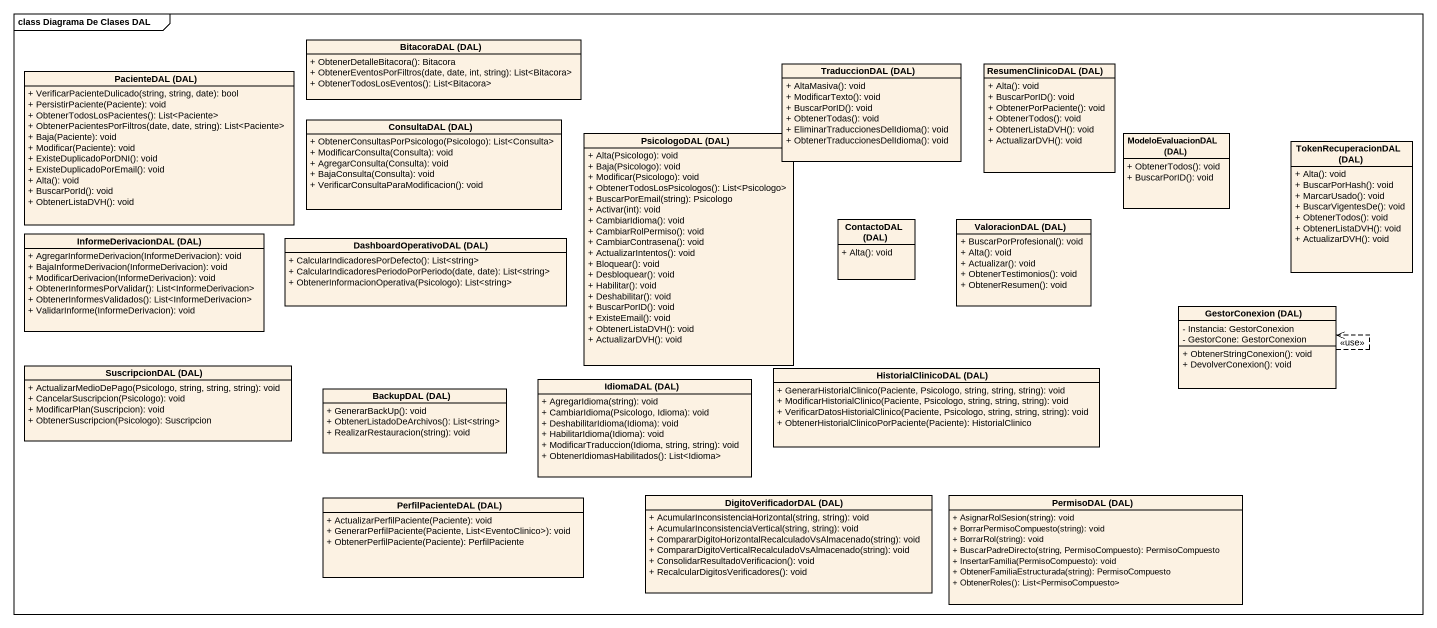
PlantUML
@startuml
mainframe class Diagrama De Clases DAL
hide circle
hide empty members
skinparam classAttributeIconSize 0
class "BitacoraDAL (DAL)" as BitacoraDAL_DAL {
  + ObtenerDetalleBitacora(): Bitacora
  + ObtenerEventosPorFiltros(date, date, int, string): List<Bitacora>
  + ObtenerTodosLosEventos(): List<Bitacora>
}
class "PacienteDAL (DAL)" as PacienteDAL_DAL {
  + VerificarPacienteDulicado(string, string, date): bool
  + PersistirPaciente(Paciente): void
  + ObtenerTodosLosPacientes(): List<Paciente>
  + ObtenerPacientesPorFiltros(date, date, string): List<Paciente>
  + Baja(Paciente): void
  + Modificar(Paciente): void
  + ExisteDuplicadoPorDNI(): void
  + ExisteDuplicadoPorEmail(): void
  + Alta(): void
  + BuscarPorId(): void
  + ObtenerListaDVH(): void
}
class "TraduccionDAL (DAL)" as TraduccionDAL_DAL {
  + AltaMasiva(): void
  + ModificarTexto(): void
  + BuscarPorID(): void
  + ObtenerTodas(): void
  + EliminarTraduccionesDelIdioma(): void
  + ObtenerTraduccionesDelIdioma(): void
}
class "ResumenClinicoDAL (DAL)" as ResumenClinicoDAL_DAL {
  + Alta(): void
  + BuscarPorID(): void
  + ObtenerPorPaciente(): void
  + ObtenerTodos(): void
  + ObtenerListaDVH(): void
  + ActualizarDVH(): void
}
class "ConsultaDAL (DAL)" as ConsultaDAL_DAL {
  + ObtenerConsultasPorPsicologo(Psicologo): List<Consulta>
  + ModificarConsulta(Consulta): void
  + AgregarConsulta(Consulta): void
  + BajaConsulta(Consulta): void
  + VerificarConsultaParaModificacion(): void
}
class "PsicologoDAL (DAL)" as PsicologoDAL_DAL {
  + Alta(Psicologo): void
  + Baja(Psicologo): void
  + Modificar(Psicologo): void
  + ObtenerTodosLosPsicologos(): List<Psicologo>
  + BuscarPorEmail(string): Psicologo
  + Activar(int): void
  + CambiarIdioma(): void
  + CambiarRolPermiso(): void
  + CambiarContrasena(): void
  + ActualizarIntentos(): void
  + Bloquear(): void
  + Desbloquear(): void
  + Habilitar(): void
  + Deshabilitar(): void
  + BuscarPorID(): void
  + ExisteEmail(): void
  + ObtenerListaDVH(): void
  + ActualizarDVH(): void
}
class "ModeloEvaluacionDAL (DAL)" as ModeloEvaluacionDAL_DAL {
  + ObtenerTodos(): void
  + BuscarPorID(): void
}
class "TokenRecuperacionDAL (DAL)" as TokenRecuperacionDAL_DAL {
  + Alta(): void
  + BuscarPorHash(): void
  + MarcarUsado(): void
  + BuscarVigentesDe(): void
  + ObtenerTodos(): void
  + ObtenerListaDVH(): void
  + ActualizarDVH(): void
}
class "InformeDerivacionDAL (DAL)" as InformeDerivacionDAL_DAL {
  + AgregarInformeDerivacion(InformeDerivacion): void
  + BajaInformeDerivacion(InformeDerivacion): void
  + ModificarDerivacion(InformeDerivacion): void
  + ObtenerInformesPorValidar(): List<InformeDerivacion>
  + ObtenerInformesValidados(): List<InformeDerivacion>
  + ValidarInforme(InformeDerivacion): void
}
class "DashboardOperativoDAL (DAL)" as DashboardOperativoDAL_DAL {
  + CalcularIndicadoresPorDefecto(): List<string>
  + CalcularIndicadoresPeriodoPorPeriodo(date, date): List<string>
  + ObtenerInformacionOperativa(Psicologo): List<string>
}
class "ContactoDAL (DAL)" as ContactoDAL_DAL {
  + Alta(): void
}
class "ValoracionDAL (DAL)" as ValoracionDAL_DAL {
  + BuscarPorProfesional(): void
  + Alta(): void
  + Actualizar(): void
  + ObtenerTestimonios(): void
  + ObtenerResumen(): void
}
class "GestorConexion (DAL)" as GestorConexion_DAL {
  - Instancia: GestorConexion
  - GestorCone: GestorConexion
  + ObtenerStringConexion(): void
  + DevolverConexion(): void
}
class "SuscripcionDAL (DAL)" as SuscripcionDAL_DAL {
  + ActualizarMedioDePago(Psicologo, string, string, string): void
  + CancelarSuscripcion(Psicologo): void
  + ModificarPlan(Suscripcion): void
  + ObtenerSuscripcion(Psicologo): Suscripcion
}
class "BackupDAL (DAL)" as BackupDAL_DAL {
  + GenerarBackUp(): void
  + ObtenerListadoDeArchivos(): List<string>
  + RealizarRestauracion(string): void
}
class "IdiomaDAL (DAL)" as IdiomaDAL_DAL {
  + AgregarIdioma(string): void
  + CambiarIdioma(Psicologo, Idioma): void
  + DeshabilitarIdioma(Idioma): void
  + HabilitarIdioma(Idioma): void
  + ModificarTraduccion(Idioma, string, string): void
  + ObtenerIdiomasHabilitados(): List<Idioma>
}
class "HistorialClinicoDAL (DAL)" as HistorialClinicoDAL_DAL {
  + GenerarHistorialClinico(Paciente, Psicologo, string, string, string): void
  + ModificarHistorialClinico(Paciente, Psicologo, string, string, string): void
  + VerificarDatosHistorialClinico(Paciente, Psicologo, string, string, string): void
  + ObtenerHistorialClinicoPorPaciente(Paciente): HistorialClinico
}
class "PerfilPacienteDAL (DAL)" as PerfilPacienteDAL_DAL {
  + ActualizarPerfilPaciente(Paciente): void
  + GenerarPerfilPaciente(Paciente, List<EventoClinico>): void
  + ObtenerPerfilPaciente(Paciente): PerfilPaciente
}
class "DigitoVerificadorDAL (DAL)" as DigitoVerificadorDAL_DAL {
  + AcumularInconsistenciaHorizontal(string, string): void
  + AcumularInconsistenciaVertical(string, string): void
  + CompararDigitoHorizontalRecalculadoVsAlmacenado(string): void
  + CompararDigitoVerticalRecalculadoVsAlmacenado(string): void
  + ConsolidarResultadoVerificacion(): void
  + RecalcularDigitosVerificadores(): void
}
class "PermisoDAL (DAL)" as PermisoDAL_DAL {
  + AsignarRolSesion(string): void
  + BorrarPermisoCompuesto(string): void
  + BorrarRol(string): void
  + BuscarPadreDirecto(string, PermisoCompuesto): PermisoCompuesto
  + InsertarFamilia(PermisoCompuesto): void
  + ObtenerFamiliaEstructurada(string): PermisoCompuesto
  + ObtenerRoles(): List<PermisoCompuesto>
}
GestorConexion_DAL ..> GestorConexion_DAL : <<use>>
@enduml
